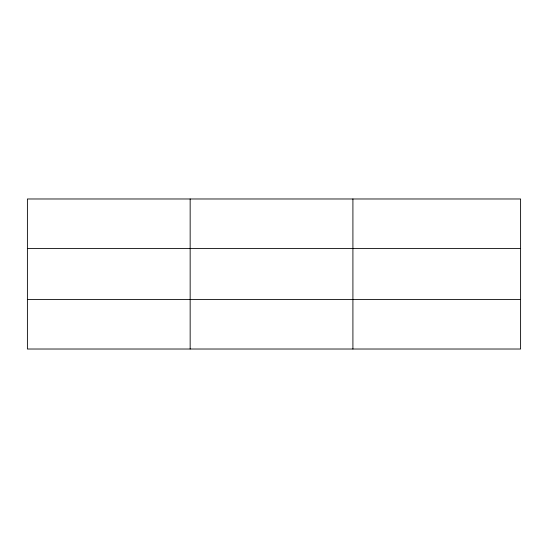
<?xml version="1.0" encoding="UTF-8"?>
<svg xmlns="http://www.w3.org/2000/svg" width="548" height="548" viewBox="0 0 548 548"><rect width="100%" height="100%" fill="white"/><g stroke="black" fill="none" stroke-linecap="round" stroke-linejoin="round"><path stroke-width="0.82" d="M190.156 198.979L190.156 349.021M352.912 198.979L352.912 349.021M520.6 248.491L520.6 198.979L27.4 198.979L27.4 349.021L520.6 349.021L520.6 248.491L27.4 248.491M27.4 299.509L520.6 299.509"/></g></svg>
